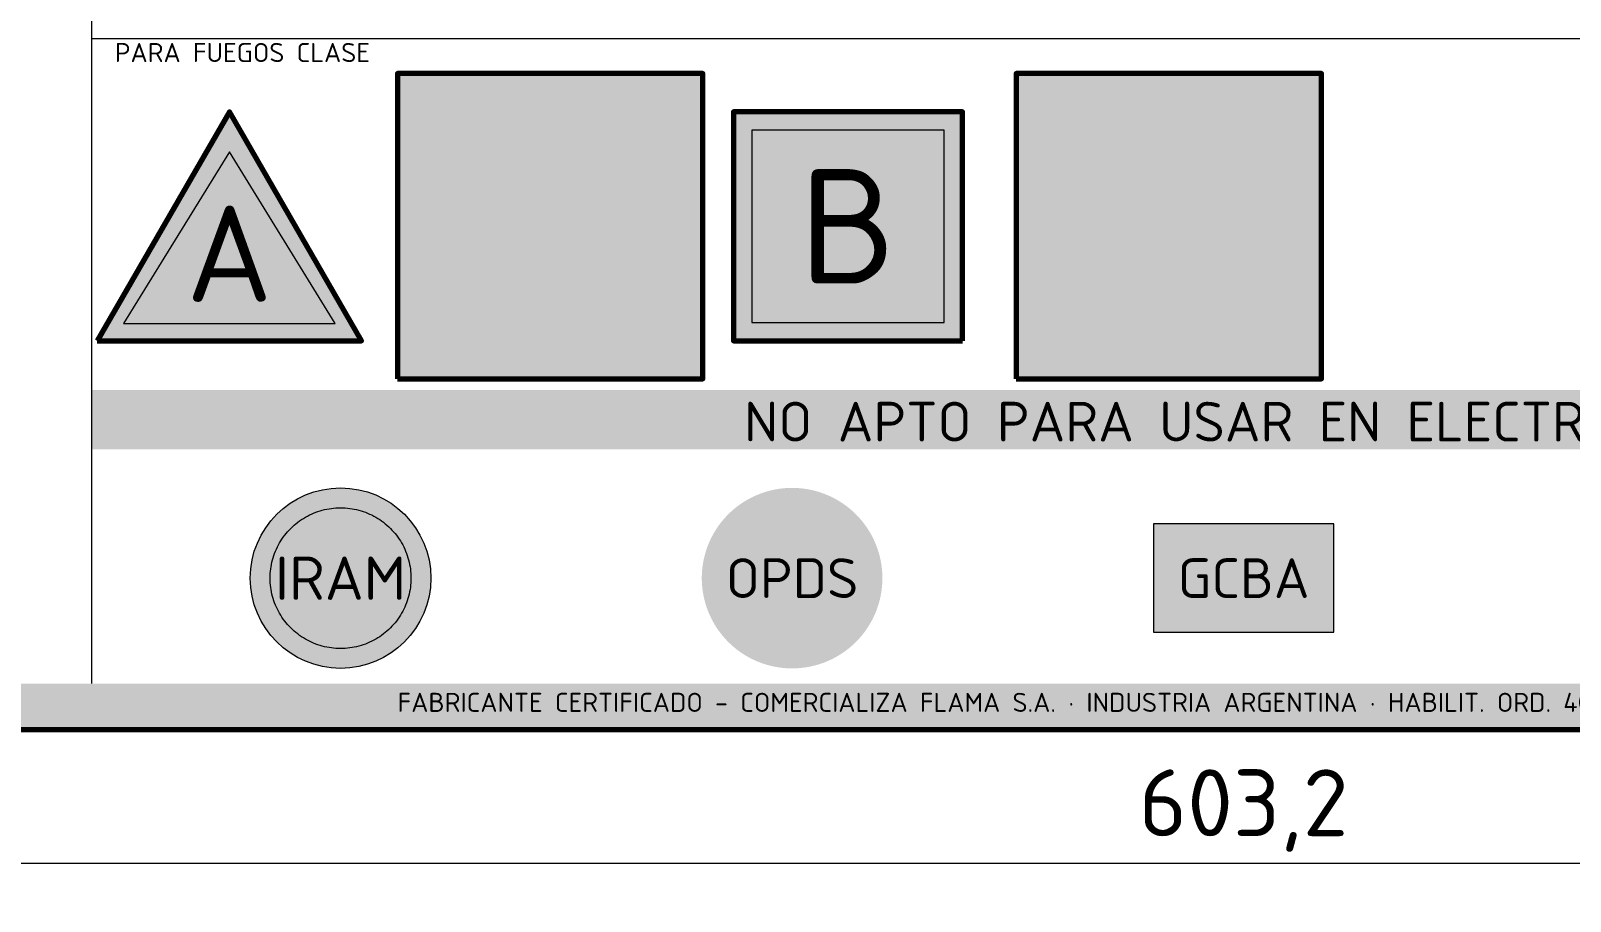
# Model space of a CAD drawing. Header units: millimetres. Extents: x 0 to 2382, y 0 to 420.
# Drawn here: x 1898.5 to 1979.1, y 246.2 to 291.8 of the extents above; entities that cross this region are included whole.
import ezdxf
from ezdxf.enums import TextEntityAlignment as Align

# ---------------------------------------------------------------- set-up
doc = ezdxf.new("R2010")
doc.units = ezdxf.units.MM
for name, color, linetype, lineweight in [('01-VISIBLE', 7, 'CONTINUOUS', 70), ('04-COTA', 3, 'CONTINUOUS', 18), ('08-FINA', 5, 'CONTINUOUS', 18), ('13-GRAFICA', 30, 'CONTINUOUS', 18)]:
    doc.layers.add(name, color=color, linetype=linetype, lineweight=lineweight)
doc.styles.add('ISO3098', font='isocpeur.ttf')
doc.dimstyles.new('FLAMA-IRAM', dxfattribs={"dimtxt": 3.5, "dimasz": 3.5, "dimexe": 2, "dimexo": 1.5, "dimgap": 1, "dimtad": 1, "dimdec": 1, "dimtxsty": 'ISO3098', "dimblk": 'IRAM_FLECHA', "dimblk1": 'IRAM_FLECHA', "dimblk2": 'IRAM_FLECHA', "dimcen": 2.5, "dimclrd": 256, "dimclre": 256, "dimclrt": 256, "dimazin": 3, "dimtfac": 1, "dimtmove": 0, "dimatfit": 3, "dimlwd": 18, "dimlwe": 18})

# ---------------------------------------------------------------- blocks, each defined once
blk = doc.blocks.new('IRAM_FLECHA')
blk.add_solid([(0, 0), (-1, 0.125), (-1, -0.125)])

msp = doc.modelspace()

# ---------------------------------------------------------------- hatches: boundary and pattern name
at = {"layer": '13-GRAFICA', "true_color": 0x005eaa}
h = msp.add_hatch(color=7, dxfattribs=at)
h.dxf.hatch_style = 1
h.paths.add_polyline_path([(1933.681, 273.569), (1933.681, 289.569), (1917.681, 289.569), (1917.681, 273.569)])
h = msp.add_hatch(color=7, dxfattribs=at)
h.dxf.hatch_style = 1
h.paths.add_polyline_path([(1966.081, 273.569), (1966.081, 289.569), (1950.081, 289.569), (1950.081, 273.569)])
at = {"layer": '13-GRAFICA', "true_color": 0xffffff}
h = msp.add_hatch(color=7, dxfattribs=at)
h.dxf.hatch_style = 1
h.paths.add_polyline_path([(1919.758, 282.04), (1919.741, 282.045), (1919.725, 282.051), (1919.709, 282.059), (1919.694, 282.068), (1919.68, 282.079), (1919.668, 282.091), (1919.656, 282.104), (1919.646, 282.119), (1919.638, 282.134), (1919.631, 282.15), (1919.17, 283.418), (1919.165, 283.434), (1919.162, 283.452), (1919.16, 283.469), (1919.16, 283.487), (1919.162, 283.504), (1919.166, 283.521), (1919.171, 283.538), (1919.178, 283.554), (1919.754, 284.706), (1919.762, 284.721), (1919.772, 284.735), (1919.783, 284.747), (1919.795, 284.759), (1919.808, 284.769), (1919.823, 284.779), (1919.838, 284.786), (1919.853, 284.792), (1919.87, 284.797), (1919.886, 284.8), (1919.903, 284.801), (1919.92, 284.801), (1919.937, 284.799), (1919.953, 284.796), (1919.969, 284.79), (1919.985, 284.784), (1920, 284.776), (1920.013, 284.766), (1920.026, 284.755), (1920.038, 284.743), (1920.049, 284.73), (1920.058, 284.716), (1920.247, 284.391), (1920.605, 285.823), (1920.61, 285.839), (1920.616, 285.855), (1920.625, 285.87), (1920.634, 285.884), (1920.645, 285.897), (1920.657, 285.909), (1920.67, 285.92), (1920.684, 285.929), (1920.699, 285.937), (1920.715, 285.944), (1920.732, 285.949), (1920.748, 285.952), (1920.765, 285.953), (1920.782, 285.953), (1920.799, 285.951), (1920.816, 285.948), (1920.832, 285.943), (1920.848, 285.936), (1920.863, 285.928), (1920.877, 285.918), (1920.89, 285.907), (1920.902, 285.895), (1920.913, 285.882), (1921.398, 285.21), (1921.695, 287.988), (1921.698, 288.005), (1921.702, 288.022), (1921.708, 288.038), (1921.716, 288.053), (1921.725, 288.068), (1921.735, 288.082), (1921.747, 288.094), (1921.76, 288.105), (1921.774, 288.115), (1921.789, 288.124), (1921.805, 288.131), (1921.822, 288.136), (1921.838, 288.14), (1921.856, 288.142), (1921.873, 288.142), (1921.89, 288.141), (1921.907, 288.138), (1921.923, 288.133), (1921.939, 288.126), (1921.955, 288.118), (1921.969, 288.109), (1921.983, 288.098), (1921.995, 288.086), (1922.006, 288.073), (1922.015, 288.058), (1922.023, 288.043), (1922.03, 288.027), (1922.035, 288.011), (1922.569, 285.827), (1922.871, 286.33), (1922.88, 286.344), (1922.891, 286.358), (1922.903, 286.37), (1922.916, 286.38), (1922.93, 286.39), (1922.945, 286.398), (1922.961, 286.404), (1922.977, 286.409), (1922.994, 286.412), (1923.011, 286.414), (1923.028, 286.414), (1923.044, 286.412), (1923.061, 286.409), (1923.077, 286.404), (1923.093, 286.398), (1923.108, 286.39), (1923.122, 286.38), (1923.135, 286.369), (1923.147, 286.357), (1923.158, 286.344), (1923.167, 286.33), (1923.175, 286.315), (1923.182, 286.3), (1923.187, 286.283), (1923.763, 283.979), (1923.766, 283.964), (1923.767, 283.949), (1923.768, 283.934), (1923.767, 283.919), (1923.764, 283.904), (1923.419, 282.176), (1923.415, 282.159), (1923.409, 282.143), (1923.402, 282.128), (1923.393, 282.113), (1923.383, 282.1), (1923.372, 282.087), (1923.359, 282.076), (1923.345, 282.066), (1923.331, 282.057), (1923.316, 282.05), (1923.3, 282.044), (1923.283, 282.04), (1923.266, 282.038), (1923.249, 282.037), (1919.793, 282.037), (1919.776, 282.038)])
at = {"layer": '13-GRAFICA', "true_color": 0x009146}
h = msp.add_hatch(color=7, dxfattribs=at)
h.dxf.hatch_style = 1
h.paths.add_polyline_path([(1901.953, 275.569), (1915.81, 275.569), (1908.881, 287.569)])
at = {"layer": '13-GRAFICA', "true_color": 0xc81e2d}
h = msp.add_hatch(color=7, dxfattribs=at)
h.dxf.hatch_style = 1
h.paths.add_polyline_path([(1947.281, 275.569), (1947.281, 287.569), (1935.281, 287.569), (1935.281, 275.569)])
at = {"layer": '13-GRAFICA', "true_color": 0xffffff}
h = msp.add_hatch(color=7, dxfattribs=at)
h.dxf.hatch_style = 1
h.paths.add_polyline_path([(1928.842, 282.244), (1929.321, 286.719), (1929.326, 286.747), (1929.333, 286.773), (1929.342, 286.799), (1929.355, 286.824), (1929.369, 286.848), (1929.386, 286.87), (1929.405, 286.89), (1929.426, 286.908), (1929.449, 286.925), (1929.473, 286.938), (1929.499, 286.949), (1929.525, 286.958), (1929.552, 286.964), (1929.561, 286.965), (1929.561, 277.131), (1928.522, 277.131), (1928.522, 282.687)])
h = msp.add_hatch(color=7, dxfattribs=at)
h.dxf.hatch_style = 1
h.paths.add_polyline_path([(1929.58, 286.967), (1929.607, 286.968), (1929.635, 286.965), (1929.662, 286.96), (1929.689, 286.953), (1929.715, 286.942), (1929.74, 286.929), (1929.763, 286.914), (1929.784, 286.897), (1929.804, 286.877), (1929.822, 286.856), (1929.837, 286.832), (1929.85, 286.808), (1929.861, 286.782), (1929.869, 286.756), (1930.729, 283.237), (1931.215, 284.049), (1931.231, 284.071), (1931.248, 284.093), (1931.267, 284.112), (1931.288, 284.129), (1931.311, 284.144), (1931.335, 284.157), (1931.361, 284.168), (1931.387, 284.176), (1931.413, 284.181), (1931.441, 284.184), (1931.468, 284.184), (1931.495, 284.181), (1931.522, 284.176), (1931.548, 284.168), (1931.573, 284.157), (1931.597, 284.144), (1931.62, 284.129), (1931.641, 284.112), (1931.661, 284.092), (1931.678, 284.071), (1931.693, 284.049), (1931.706, 284.024), (1931.716, 283.999), (1931.724, 283.973), (1932.652, 280.261), (1932.657, 280.237), (1932.66, 280.212), (1932.661, 280.188), (1932.659, 280.163), (1932.655, 280.139), (1932.148, 277.602), (1932.435, 276.719), (1931.113, 276.289), (1932.435, 275.86), (1932.039, 274.643), (1929.561, 275.448), (1929.561, 277.131), (1929.561, 286.965)])
h = msp.add_hatch(color=7, dxfattribs=at)
h.dxf.hatch_style = 1
h.paths.add_polyline_path([(1964.805, 275.343), (1964.42, 275.205), (1963.903, 275.084), (1963.273, 274.984), (1962.553, 274.91), (1961.773, 274.865), (1960.961, 274.849), (1960.15, 274.865), (1959.369, 274.91), (1958.65, 274.984), (1958.02, 275.084), (1957.503, 275.205), (1957.118, 275.343), (1956.881, 275.493), (1956.801, 275.649), (1956.881, 275.806), (1957.118, 275.956), (1957.473, 276.083), (1956.801, 277.93), (1956.801, 275.809), (1951.361, 275.809), (1951.361, 280.289), (1954.241, 282.849), (1956.801, 282.849), (1956.801, 278.867), (1957.721, 280.706), (1957.736, 280.733), (1957.754, 280.759), (1957.774, 280.782), (1957.797, 280.804), (1957.821, 280.823), (1957.847, 280.839), (1957.875, 280.854), (1957.903, 280.865), (1957.933, 280.873), (1957.964, 280.879), (1957.994, 280.881), (1958.025, 280.881), (1958.056, 280.877), (1958.086, 280.871), (1958.116, 280.861), (1958.144, 280.849), (1958.171, 280.834), (1958.197, 280.817), (1958.22, 280.797), (1958.242, 280.774), (1958.261, 280.75), (1958.278, 280.724), (1958.625, 280.129), (1959.281, 282.754), (1959.29, 282.783), (1959.302, 282.812), (1959.317, 282.84), (1959.335, 282.866), (1959.354, 282.89), (1959.377, 282.912), (1959.401, 282.932), (1959.427, 282.949), (1959.455, 282.964), (1959.483, 282.976), (1959.513, 282.984), (1959.544, 282.99), (1959.575, 282.993), (1959.607, 282.993), (1959.638, 282.99), (1959.668, 282.983), (1959.698, 282.974), (1959.727, 282.962), (1959.754, 282.947), (1959.78, 282.929), (1959.804, 282.909), (1959.826, 282.887), (1959.845, 282.862), (1960.734, 281.631), (1961.28, 286.723), (1961.285, 286.754), (1961.293, 286.785), (1961.304, 286.815), (1961.318, 286.843), (1961.335, 286.87), (1961.354, 286.895), (1961.376, 286.918), (1961.399, 286.939), (1961.425, 286.957), (1961.453, 286.973), (1961.482, 286.985), (1961.512, 286.995), (1961.543, 287.002), (1961.574, 287.006), (1961.606, 287.006), (1961.637, 287.003), (1961.668, 286.998), (1961.699, 286.989), (1961.728, 286.977), (1961.756, 286.962), (1961.782, 286.945), (1961.807, 286.925), (1961.829, 286.903), (1961.849, 286.878), (1961.867, 286.852), (1961.882, 286.824), (1961.894, 286.795), (1961.903, 286.765), (1962.881, 282.761), (1963.435, 283.684), (1963.453, 283.71), (1963.472, 283.734), (1963.494, 283.756), (1963.518, 283.776), (1963.544, 283.793), (1963.572, 283.808), (1963.6, 283.82), (1963.63, 283.829), (1963.661, 283.835), (1963.692, 283.838), (1963.723, 283.838), (1963.754, 283.835), (1963.784, 283.829), (1963.814, 283.82), (1963.843, 283.808), (1963.87, 283.793), (1963.896, 283.776), (1963.92, 283.756), (1963.942, 283.734), (1963.962, 283.71), (1963.979, 283.684), (1963.993, 283.657), (1964.005, 283.628), (1964.014, 283.598), (1965.07, 279.374), (1965.076, 279.347), (1965.079, 279.319), (1965.08, 279.291), (1965.078, 279.263), (1965.074, 279.235), (1964.444, 276.086), (1964.805, 275.956), (1965.041, 275.806), (1965.121, 275.649), (1965.041, 275.493)])
h = msp.add_hatch(color=7, dxfattribs=at)
h.dxf.hatch_style = 1
h.paths.add_polyline_path([(1950.009, 283.299), (1951.057, 284.034), (1952.709, 281.674), (1951.661, 280.94)])
h = msp.add_hatch(color=7, dxfattribs=at)
h.dxf.hatch_style = 1
h.paths.add_polyline_path([(1926.044, 274.643), (1925.648, 275.86), (1926.97, 276.289), (1925.648, 276.719), (1925.914, 277.538), (1925.253, 279.356), (1925.245, 279.383), (1925.24, 279.411), (1925.237, 279.439), (1925.237, 279.467), (1925.24, 279.495), (1925.246, 279.523), (1925.255, 279.55), (1925.266, 279.576), (1926.194, 281.432), (1926.207, 281.455), (1926.223, 281.478), (1926.241, 281.498), (1926.26, 281.517), (1926.282, 281.534), (1926.304, 281.549), (1926.329, 281.561), (1926.354, 281.571), (1926.38, 281.578), (1926.407, 281.583), (1926.434, 281.585), (1926.461, 281.585), (1926.488, 281.582), (1926.515, 281.576), (1926.541, 281.568), (1926.566, 281.557), (1926.59, 281.544), (1926.612, 281.528), (1926.633, 281.511), (1926.652, 281.491), (1926.669, 281.47), (1926.683, 281.447), (1926.988, 280.925), (1927.565, 283.231), (1927.573, 283.257), (1927.583, 283.282), (1927.596, 283.307), (1927.612, 283.329), (1927.629, 283.351), (1927.649, 283.37), (1927.67, 283.387), (1927.693, 283.402), (1927.717, 283.415), (1927.743, 283.426), (1927.769, 283.434), (1927.796, 283.439), (1927.823, 283.441), (1927.851, 283.441), (1927.878, 283.438), (1927.905, 283.433), (1927.931, 283.424), (1927.957, 283.414), (1927.981, 283.4), (1928.003, 283.385), (1928.024, 283.367), (1928.044, 283.348), (1928.061, 283.326), (1928.522, 282.687), (1928.522, 277.131), (1928.522, 275.448)])
h = msp.add_hatch(color=7, dxfattribs=at)
h.dxf.hatch_style = 1
h.paths.add_polyline_path([(1924.561, 281.889), (1923.761, 275.809), (1919.281, 275.809), (1918.481, 281.889)])
h = msp.add_hatch(color=7, dxfattribs=at)
h.dxf.hatch_style = 1
h.paths.add_polyline_path([(1928.522, 275.448), (1928.522, 277.131), (1929.041, 276.962), (1929.561, 277.131), (1929.561, 275.448), (1929.041, 275.617)])
at = {"layer": '13-GRAFICA', "true_color": 0xc81e2d}
h = msp.add_hatch(color=7, dxfattribs=at)
h.dxf.hatch_style = 1
h.paths.add_polyline_path([(2022.319, 269.873), (2022.319, 272.993), (1901.681, 272.993), (1901.681, 269.873)])
at = {"layer": '13-GRAFICA', "true_color": 0x005eaa}
h = msp.add_hatch(color=7, dxfattribs=at)
h.dxf.hatch_style = 1
h.paths.add_polyline_path([(1919.435, 263.128), (1919.432, 262.973), (1919.424, 262.819), (1919.412, 262.664), (1919.394, 262.511), (1919.371, 262.358), (1919.344, 262.205), (1919.311, 262.054), (1919.273, 261.904), (1919.231, 261.755), (1919.184, 261.608), (1919.131, 261.462), (1919.075, 261.318), (1919.013, 261.176), (1918.947, 261.036), (1918.876, 260.899), (1918.801, 260.763), (1918.721, 260.631), (1918.638, 260.5), (1918.549, 260.373), (1918.457, 260.249), (1918.361, 260.128), (1918.261, 260.01), (1918.157, 259.895), (1918.049, 259.784), (1917.938, 259.676), (1917.824, 259.572), (1917.705, 259.472), (1917.584, 259.376), (1917.46, 259.284), (1917.333, 259.196), (1917.203, 259.112), (1917.07, 259.032), (1916.935, 258.957), (1916.797, 258.886), (1916.657, 258.82), (1916.515, 258.759), (1916.371, 258.702), (1916.225, 258.65), (1916.078, 258.602), (1915.929, 258.56), (1915.779, 258.522), (1915.628, 258.489), (1915.476, 258.462), (1915.322, 258.439), (1915.169, 258.421), (1915.014, 258.409), (1914.86, 258.401), (1914.705, 258.399), (1914.55, 258.401), (1914.396, 258.409), (1914.242, 258.421), (1914.088, 258.439), (1913.935, 258.462), (1913.782, 258.489), (1913.631, 258.522), (1913.481, 258.56), (1913.332, 258.602), (1913.185, 258.65), (1913.039, 258.702), (1912.895, 258.759), (1912.753, 258.82), (1912.613, 258.886), (1912.476, 258.957), (1912.34, 259.032), (1912.208, 259.112), (1912.078, 259.196), (1911.95, 259.284), (1911.826, 259.376), (1911.705, 259.472), (1911.587, 259.572), (1911.472, 259.676), (1911.361, 259.784), (1911.253, 259.895), (1911.149, 260.01), (1911.049, 260.128), (1910.953, 260.249), (1910.861, 260.373), (1910.773, 260.5), (1910.689, 260.631), (1910.609, 260.763), (1910.534, 260.899), (1910.463, 261.036), (1910.397, 261.176), (1910.336, 261.318), (1910.279, 261.462), (1910.227, 261.608), (1910.179, 261.755), (1910.137, 261.904), (1910.099, 262.054), (1910.067, 262.205), (1910.039, 262.358), (1910.016, 262.511), (1909.998, 262.664), (1909.986, 262.819), (1909.978, 262.973), (1909.976, 263.128), (1909.978, 263.283), (1909.986, 263.437), (1909.998, 263.592), (1910.016, 263.745), (1910.039, 263.898), (1910.067, 264.051), (1910.099, 264.202), (1910.137, 264.352), (1910.179, 264.501), (1910.227, 264.648), (1910.279, 264.794), (1910.336, 264.938), (1910.397, 265.08), (1910.463, 265.22), (1910.534, 265.357), (1910.609, 265.493), (1910.689, 265.625), (1910.773, 265.756), (1910.861, 265.883), (1910.953, 266.007), (1911.049, 266.128), (1911.149, 266.246), (1911.253, 266.361), (1911.361, 266.472), (1911.472, 266.58), (1911.587, 266.684), (1911.705, 266.784), (1911.826, 266.88), (1911.95, 266.972), (1912.078, 267.06), (1912.208, 267.144), (1912.34, 267.224), (1912.476, 267.299), (1912.613, 267.37), (1912.753, 267.436), (1912.895, 267.497), (1913.039, 267.554), (1913.185, 267.606), (1913.332, 267.654), (1913.481, 267.696), (1913.631, 267.734), (1913.782, 267.767), (1913.935, 267.794), (1914.088, 267.817), (1914.242, 267.835), (1914.396, 267.847), (1914.55, 267.855), (1914.705, 267.857), (1914.86, 267.855), (1915.014, 267.847), (1915.169, 267.835), (1915.322, 267.817), (1915.476, 267.794), (1915.628, 267.767), (1915.779, 267.734), (1915.929, 267.696), (1916.078, 267.654), (1916.225, 267.606), (1916.371, 267.554), (1916.515, 267.497), (1916.657, 267.436), (1916.797, 267.37), (1916.935, 267.299), (1917.07, 267.224), (1917.203, 267.144), (1917.333, 267.06), (1917.46, 266.972), (1917.584, 266.88), (1917.705, 266.784), (1917.824, 266.684), (1917.938, 266.58), (1918.049, 266.472), (1918.157, 266.361), (1918.261, 266.246), (1918.361, 266.128), (1918.457, 266.007), (1918.549, 265.883), (1918.638, 265.756), (1918.721, 265.625), (1918.801, 265.493), (1918.876, 265.357), (1918.947, 265.22), (1919.013, 265.08), (1919.075, 264.938), (1919.131, 264.794), (1919.184, 264.648), (1919.231, 264.501), (1919.273, 264.352), (1919.311, 264.202), (1919.344, 264.051), (1919.371, 263.898), (1919.394, 263.745), (1919.412, 263.592), (1919.424, 263.437), (1919.432, 263.283)])
at = {"layer": '13-GRAFICA', "true_color": 0x009146}
h = msp.add_hatch(color=7, dxfattribs=at)
h.dxf.hatch_style = 1
h.paths.add_polyline_path([(1943.082, 263.128), (1943.08, 262.973), (1943.072, 262.819), (1943.059, 262.664), (1943.042, 262.511), (1943.019, 262.358), (1942.991, 262.205), (1942.959, 262.054), (1942.921, 261.904), (1942.878, 261.755), (1942.831, 261.608), (1942.779, 261.462), (1942.722, 261.318), (1942.66, 261.176), (1942.594, 261.036), (1942.524, 260.899), (1942.448, 260.763), (1942.369, 260.631), (1942.285, 260.5), (1942.197, 260.373), (1942.105, 260.249), (1942.009, 260.128), (1941.908, 260.01), (1941.804, 259.895), (1941.697, 259.784), (1941.586, 259.676), (1941.471, 259.572), (1941.353, 259.472), (1941.232, 259.376), (1941.107, 259.284), (1940.98, 259.196), (1940.85, 259.112), (1940.717, 259.032), (1940.582, 258.957), (1940.444, 258.886), (1940.304, 258.82), (1940.162, 258.759), (1940.019, 258.702), (1939.873, 258.65), (1939.725, 258.602), (1939.577, 258.56), (1939.427, 258.522), (1939.275, 258.489), (1939.123, 258.462), (1938.97, 258.439), (1938.816, 258.421), (1938.662, 258.409), (1938.507, 258.401), (1938.353, 258.399), (1938.198, 258.401), (1938.043, 258.409), (1937.889, 258.421), (1937.735, 258.439), (1937.582, 258.462), (1937.43, 258.489), (1937.279, 258.522), (1937.128, 258.56), (1936.98, 258.602), (1936.832, 258.65), (1936.687, 258.702), (1936.543, 258.759), (1936.401, 258.82), (1936.261, 258.886), (1936.123, 258.957), (1935.988, 259.032), (1935.855, 259.112), (1935.725, 259.196), (1935.598, 259.284), (1935.473, 259.376), (1935.352, 259.472), (1935.234, 259.572), (1935.12, 259.676), (1935.008, 259.784), (1934.901, 259.895), (1934.797, 260.01), (1934.697, 260.128), (1934.6, 260.249), (1934.508, 260.373), (1934.42, 260.5), (1934.336, 260.631), (1934.257, 260.763), (1934.182, 260.899), (1934.111, 261.036), (1934.045, 261.176), (1933.983, 261.318), (1933.926, 261.462), (1933.874, 261.608), (1933.827, 261.755), (1933.784, 261.904), (1933.747, 262.054), (1933.714, 262.205), (1933.686, 262.358), (1933.664, 262.511), (1933.646, 262.664), (1933.633, 262.819), (1933.626, 262.973), (1933.623, 263.128), (1933.626, 263.283), (1933.633, 263.437), (1933.646, 263.592), (1933.664, 263.745), (1933.686, 263.898), (1933.714, 264.051), (1933.747, 264.202), (1933.784, 264.352), (1933.827, 264.501), (1933.874, 264.648), (1933.926, 264.794), (1933.983, 264.938), (1934.045, 265.08), (1934.111, 265.22), (1934.182, 265.357), (1934.257, 265.493), (1934.336, 265.625), (1934.42, 265.756), (1934.508, 265.883), (1934.6, 266.007), (1934.697, 266.128), (1934.797, 266.246), (1934.901, 266.361), (1935.008, 266.472), (1935.12, 266.58), (1935.234, 266.684), (1935.352, 266.784), (1935.473, 266.88), (1935.598, 266.972), (1935.725, 267.06), (1935.855, 267.144), (1935.988, 267.224), (1936.123, 267.299), (1936.261, 267.37), (1936.401, 267.436), (1936.543, 267.497), (1936.687, 267.554), (1936.832, 267.606), (1936.98, 267.654), (1937.128, 267.696), (1937.279, 267.734), (1937.43, 267.767), (1937.582, 267.794), (1937.735, 267.817), (1937.889, 267.835), (1938.043, 267.847), (1938.198, 267.855), (1938.353, 267.857), (1938.507, 267.855), (1938.662, 267.847), (1938.816, 267.835), (1938.97, 267.817), (1939.123, 267.794), (1939.275, 267.767), (1939.427, 267.734), (1939.577, 267.696), (1939.725, 267.654), (1939.873, 267.606), (1940.019, 267.554), (1940.162, 267.497), (1940.304, 267.436), (1940.444, 267.37), (1940.582, 267.299), (1940.717, 267.224), (1940.85, 267.144), (1940.98, 267.06), (1941.107, 266.972), (1941.232, 266.88), (1941.353, 266.784), (1941.471, 266.684), (1941.586, 266.58), (1941.697, 266.472), (1941.804, 266.361), (1941.908, 266.246), (1942.009, 266.128), (1942.105, 266.007), (1942.197, 265.883), (1942.285, 265.756), (1942.369, 265.625), (1942.448, 265.493), (1942.524, 265.357), (1942.594, 265.22), (1942.66, 265.08), (1942.722, 264.938), (1942.779, 264.794), (1942.831, 264.648), (1942.878, 264.501), (1942.921, 264.352), (1942.959, 264.202), (1942.991, 264.051), (1943.019, 263.898), (1943.042, 263.745), (1943.059, 263.592), (1943.072, 263.437), (1943.08, 263.283)])
at = {"layer": '13-GRAFICA', "true_color": 0xffd200}
h = msp.add_hatch(color=7, dxfattribs=at)
h.dxf.hatch_style = 1
h.paths.add_polyline_path([(1966.729, 260.29), (1966.729, 265.966), (1957.271, 265.966), (1957.271, 260.29)])
at = {"layer": '13-GRAFICA', "true_color": 0xeedeaa}
h = msp.add_hatch(color=7, dxfattribs=at)
h.dxf.hatch_style = 1
h.paths.add_polyline_path([(2082.637, 255.199), (2082.637, 257.599), (1841.363, 257.599), (1841.363, 255.199)])

# ---------------------------------------------------------------- linework, layer by layer
at = {"layer": '01-VISIBLE'}
for points in [[(1841.363, 255.199), (2082.637, 255.199), (2082.637, 341.801), (1841.363, 341.801)], [(1917.681, 273.569), (1933.681, 273.569), (1933.681, 289.569), (1917.681, 289.569)], [(1950.081, 273.569), (1966.081, 273.569), (1966.081, 289.569), (1950.081, 289.569)], [(1901.953, 275.569), (1915.81, 275.569), (1908.881, 287.569)], [(1947.281, 275.569), (1947.281, 287.569), (1935.281, 287.569), (1935.281, 275.569)]]:
    msp.add_lwpolyline(points, close=True, dxfattribs=at)
at = {"layer": '08-FINA'}
for p, q in [((1901.681, 257.599), (1901.681, 341.801)), ((1901.681, 291.409), (2022.319, 291.409))]:
    msp.add_line(p, q, dxfattribs=at)
msp.add_lwpolyline([(1966.729, 260.29), (1966.729, 265.966), (1957.271, 265.966), (1957.271, 260.29)], close=True, dxfattribs=at)
msp.add_circle((1914.705, 263.128), 4.729, dxfattribs=at)
at = {"layer": '13-GRAFICA', "true_color": 0xffffff}
for points in [[(1946.321, 276.529), (1946.321, 286.609), (1936.241, 286.609), (1936.241, 276.529)], [(1903.339, 276.469), (1914.424, 276.469), (1908.881, 285.469)], [(1918.394, 263.128), (1918.392, 263.007), (1918.386, 262.887), (1918.376, 262.766), (1918.363, 262.646), (1918.345, 262.527), (1918.323, 262.408), (1918.298, 262.29), (1918.268, 262.173), (1918.235, 262.057), (1918.198, 261.942), (1918.158, 261.829), (1918.113, 261.716), (1918.065, 261.606), (1918.014, 261.496), (1917.959, 261.389), (1917.9, 261.284), (1917.838, 261.18), (1917.772, 261.079), (1917.704, 260.979), (1917.632, 260.882), (1917.557, 260.788), (1917.479, 260.696), (1917.398, 260.606), (1917.314, 260.519), (1917.227, 260.436), (1917.137, 260.354), (1917.045, 260.276), (1916.951, 260.201), (1916.854, 260.129), (1916.755, 260.061), (1916.653, 259.995), (1916.55, 259.933), (1916.444, 259.875), (1916.337, 259.819), (1916.228, 259.768), (1916.117, 259.72), (1916.005, 259.675), (1915.891, 259.635), (1915.776, 259.598), (1915.66, 259.565), (1915.543, 259.535), (1915.425, 259.51), (1915.306, 259.488), (1915.187, 259.471), (1915.067, 259.457), (1914.946, 259.447), (1914.826, 259.441), (1914.705, 259.439), (1914.584, 259.441), (1914.464, 259.447), (1914.344, 259.457), (1914.224, 259.471), (1914.104, 259.488), (1913.985, 259.51), (1913.867, 259.535), (1913.75, 259.565), (1913.634, 259.598), (1913.519, 259.635), (1913.406, 259.675), (1913.293, 259.72), (1913.183, 259.768), (1913.074, 259.819), (1912.966, 259.875), (1912.861, 259.933), (1912.757, 259.995), (1912.656, 260.061), (1912.556, 260.129), (1912.459, 260.201), (1912.365, 260.276), (1912.273, 260.354), (1912.183, 260.436), (1912.097, 260.519), (1912.013, 260.606), (1911.932, 260.696), (1911.854, 260.788), (1911.778, 260.882), (1911.707, 260.979), (1911.638, 261.079), (1911.572, 261.18), (1911.51, 261.284), (1911.452, 261.389), (1911.397, 261.496), (1911.345, 261.606), (1911.297, 261.716), (1911.253, 261.829), (1911.212, 261.942), (1911.175, 262.057), (1911.142, 262.173), (1911.113, 262.29), (1911.087, 262.408), (1911.065, 262.527), (1911.048, 262.646), (1911.034, 262.766), (1911.024, 262.887), (1911.018, 263.007), (1911.016, 263.128), (1911.018, 263.249), (1911.024, 263.369), (1911.034, 263.49), (1911.048, 263.61), (1911.065, 263.729), (1911.087, 263.848), (1911.113, 263.966), (1911.142, 264.083), (1911.175, 264.199), (1911.212, 264.314), (1911.253, 264.427), (1911.297, 264.54), (1911.345, 264.65), (1911.397, 264.76), (1911.452, 264.867), (1911.51, 264.972), (1911.572, 265.076), (1911.638, 265.177), (1911.707, 265.277), (1911.778, 265.374), (1911.854, 265.468), (1911.932, 265.56), (1912.013, 265.65), (1912.097, 265.737), (1912.183, 265.82), (1912.273, 265.902), (1912.365, 265.98), (1912.459, 266.055), (1912.556, 266.127), (1912.656, 266.195), (1912.757, 266.261), (1912.861, 266.323), (1912.966, 266.381), (1913.074, 266.437), (1913.183, 266.488), (1913.293, 266.536), (1913.406, 266.581), (1913.519, 266.621), (1913.634, 266.658), (1913.75, 266.691), (1913.867, 266.721), (1913.985, 266.746), (1914.104, 266.768), (1914.224, 266.785), (1914.344, 266.799), (1914.464, 266.809), (1914.584, 266.815), (1914.705, 266.817), (1914.826, 266.815), (1914.946, 266.809), (1915.067, 266.799), (1915.187, 266.785), (1915.306, 266.768), (1915.425, 266.746), (1915.543, 266.721), (1915.66, 266.691), (1915.776, 266.658), (1915.891, 266.621), (1916.005, 266.581), (1916.117, 266.536), (1916.228, 266.488), (1916.337, 266.437), (1916.444, 266.381), (1916.55, 266.323), (1916.653, 266.261), (1916.755, 266.195), (1916.854, 266.127), (1916.951, 266.055), (1917.045, 265.98), (1917.137, 265.902), (1917.227, 265.82), (1917.314, 265.737), (1917.398, 265.65), (1917.479, 265.56), (1917.557, 265.468), (1917.632, 265.374), (1917.704, 265.277), (1917.772, 265.177), (1917.838, 265.076), (1917.9, 264.972), (1917.959, 264.867), (1918.014, 264.76), (1918.065, 264.65), (1918.113, 264.54), (1918.158, 264.427), (1918.198, 264.314), (1918.235, 264.199), (1918.268, 264.083), (1918.298, 263.966), (1918.323, 263.848), (1918.345, 263.729), (1918.363, 263.61), (1918.376, 263.49), (1918.386, 263.369), (1918.392, 263.249)]]:
    msp.add_lwpolyline(points, close=True, dxfattribs=at)

# ---------------------------------------------------------------- texts
at = {"layer": '13-GRAFICA', "true_color": 0x191919, "style": 'ISO3098'}
msp.add_text('PARA FUEGOS CLASE', height=1, dxfattribs=at).set_placement((1902.881, 291.169), align=Align.TOP_LEFT)
at = {"layer": '13-GRAFICA', "true_color": 0xffffff, "style": 'ISO3098'}
for s, height, p in [('B', 6, (1941.281, 281.569)), ('A', 5.04, (1908.881, 280.129)), ('IRAM', 2.2702, (1914.705, 263.128)), ('OPDS', 2.081, (1938.353, 263.128))]:
    msp.add_text(s, height=height, dxfattribs=at).set_placement(p, align=Align.MIDDLE_CENTER)
msp.add_text('NO APTO PARA USAR EN ELECTRICIDAD', height=2.08, dxfattribs=at).set_placement((1962, 272.369), align=Align.TOP_CENTER)
at = {"layer": '13-GRAFICA', "true_color": 0x191919, "style": 'ISO3098'}
msp.add_text('GCBA', height=2.081, dxfattribs=at).set_placement((1962, 263.128), align=Align.MIDDLE_CENTER)
msp.add_text('FABRICANTE CERTIFICADO - COMERCIALIZA FLAMA S.A. · INDUSTRIA ARGENTINA · HABILIT. ORD. 40.473 (CABA) N° ___ · O.P.D.S. REG. N° ___', height=1, dxfattribs=at).set_placement((1962, 257.119), align=Align.TOP_CENTER)

# ---------------------------------------------------------------- dimensions: what is measured, and where the dimension line sits
at = {"layer": '04-COTA'}
msp.add_linear_dim(base=(1841.363, 248.199), p1=(1841.363, 255.199), p2=(2082.637, 255.199), dimstyle='FLAMA-IRAM', override={"dimlfac": 2.5}, dxfattribs=at).render()

doc.saveas('drawing.dxf')
